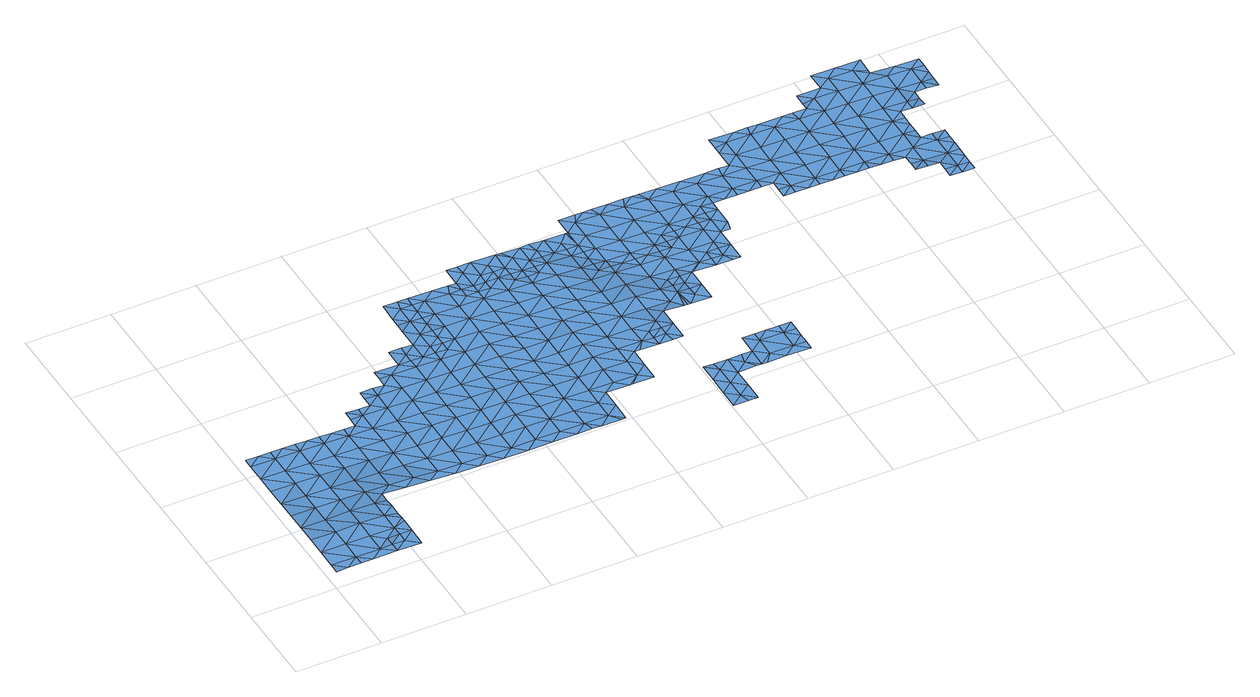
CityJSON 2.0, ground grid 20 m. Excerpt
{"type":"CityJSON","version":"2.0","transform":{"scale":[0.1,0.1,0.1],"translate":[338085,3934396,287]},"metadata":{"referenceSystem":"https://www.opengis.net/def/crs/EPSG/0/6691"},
"CityObjects":{
"waterbody1":{"type":"WaterBody","attributes":{"name":"5","class":"1140","function":"1","WaterBodyRiverFloodingRiskAttribute.description":"3","WaterBodyRiverFloodingRiskAttribute.rankOrg":"2","WaterBodyRiverFloodingRiskAttribute.adminType":"2","WaterBodyRiverFloodingRiskAttribute.scale":"L2"},"geometry":[{"type":"MultiSurface","lod":"1","boundaries":[[[0,1,2]],[[2,3,4]],[[3,2,1]],[[3,5,4]],[[4,6,7]],[[1,8,3]],[[7,6,9]],[[8,10,3]],[[4,5,6]],[[11,5,3]],[[12,13,9]],[[9,6,12]],[[14,9,13]],[[3,10,11]],[[15,14,13]],[[6,16,12]],[[17,15,13]],[[10,18,11]],[[5,11,19]],[[20,21,22]],[[6,5,16]],[[20,15,21]],[[16,5,19]],[[21,15,17]],[[18,23,11]],[[21,24,22]],[[22,25,26]],[[27,28,26]],[[23,29,11]],[[11,29,19]],[[12,16,30]],[[13,12,31]],[[31,12,30]],[[29,32,19]],[[17,13,31]],[[22,24,25]],[[27,26,25]],[[17,33,21]],[[16,19,32]],[[34,33,17]],[[34,17,31]],[[21,33,24]],[[35,27,25]],[[29,36,32]],[[30,16,37]],[[38,31,30]],[[16,32,37]],[[24,39,25]],[[40,35,25]],[[36,41,32]],[[42,30,37]],[[43,37,32]],[[39,40,25]],[[24,33,44]],[[45,43,32]],[[45,32,41]],[[38,30,42]],[[34,31,38]],[[39,24,44]],[[46,33,34]],[[43,47,37]],[[38,48,34]],[[49,42,37]],[[46,44,33]],[[49,37,47]],[[49,50,42]],[[51,40,39]],[[46,34,48]],[[38,42,52]],[[52,42,50]],[[53,51,39]],[[54,48,38]],[[54,38,52]],[[55,53,39]],[[44,46,56]],[[39,44,55]],[[55,44,56]],[[57,46,48]],[[58,57,48]],[[52,59,54]],[[48,54,58]],[[60,53,55]],[[56,46,57]],[[61,60,55]],[[54,62,58]],[[56,57,63]],[[55,56,64]],[[54,59,62]],[[56,63,64]],[[62,65,58]],[[61,55,64]],[[58,66,57]],[[65,66,58]],[[67,61,64]],[[62,59,68]],[[63,57,66]],[[69,64,63]],[[70,67,64]],[[71,65,62]],[[68,71,62]],[[72,70,64]],[[63,66,69]],[[72,64,69]],[[71,73,65]],[[66,65,73]],[[72,74,70]],[[66,75,69]],[[76,74,77]],[[76,70,74]],[[71,68,78]],[[79,66,73]],[[80,77,74]],[[75,66,79]],[[72,69,75]],[[71,81,73]],[[72,82,74]],[[74,83,80]],[[71,78,81]],[[84,82,72]],[[84,72,75]],[[81,85,73]],[[73,86,79]],[[85,86,73]],[[74,82,83]],[[81,78,87]],[[88,84,75]],[[75,79,88]],[[89,83,90]],[[83,82,90]],[[91,89,90]],[[79,86,88]],[[92,91,90]],[[85,81,93]],[[81,87,93]],[[94,86,85]],[[95,84,88]],[[93,96,85]],[[82,84,97]],[[98,93,87]],[[90,99,92]],[[96,94,85]],[[84,95,97]],[[100,99,90]],[[90,82,100]],[[94,101,86]],[[100,82,97]],[[88,86,101]],[[102,96,93]],[[95,88,101]],[[95,103,97]],[[102,93,98]],[[100,104,99]],[[105,99,104]],[[106,105,104]],[[103,95,101]],[[102,107,96]],[[96,108,94]],[[109,102,98]],[[107,108,96]],[[110,106,104]],[[111,101,94]],[[97,103,112]],[[100,97,113]],[[111,103,101]],[[113,97,112]],[[104,100,113]],[[114,110,104]],[[111,94,108]],[[115,107,102]],[[114,104,113]],[[116,115,102]],[[102,109,116]],[[112,103,117]],[[118,108,107]],[[117,103,111]],[[112,119,113]],[[120,110,114]],[[109,121,116]],[[112,117,122]],[[119,112,122]],[[107,115,118]],[[123,117,111]],[[120,114,124]],[[111,108,125]],[[114,113,126]],[[125,108,118]],[[125,123,111]],[[114,126,124]],[[127,116,121]],[[116,128,115]],[[113,119,126]],[[127,128,116]],[[122,117,123]],[[115,128,118]],[[129,124,126]],[[130,125,118]],[[131,132,122]],[[131,122,123]],[[128,130,118]],[[119,122,132]],[[119,133,126]],[[134,129,126]],[[127,121,135]],[[132,133,119]],[[136,123,125]],[[133,134,126]],[[136,131,123]],[[127,137,128]],[[138,125,130]],[[137,127,135]],[[136,125,138]],[[131,139,132]],[[137,140,128]],[[128,141,130]],[[133,142,134]],[[142,143,144]],[[144,134,142]],[[141,138,130]],[[137,135,145]],[[139,131,136]],[[142,146,143]],[[139,147,132]],[[146,148,149]],[[149,143,146]],[[145,150,137]],[[151,136,138]],[[128,140,141]],[[141,151,138]],[[146,152,148]],[[133,132,153]],[[152,154,155]],[[133,156,142]],[[155,148,152]],[[157,139,136]],[[137,158,140]],[[153,156,133]],[[158,137,150]],[[132,147,153]],[[151,157,136]],[[152,159,154]],[[142,160,146]],[[161,159,162]],[[161,154,159]],[[163,147,139]],[[156,160,142]],[[160,152,146]],[[164,158,150]],[[141,140,165]],[[163,139,157]],[[166,159,152]],[[167,162,159]],[[140,158,165]],[[147,168,153]],[[141,169,151]],[[163,168,147]],[[170,169,141]],[[164,171,158]],[[151,169,157]],[[141,165,170]],[[172,165,158]],[[166,152,160]],[[171,172,158]],[[168,173,153]],[[166,174,159]],[[156,153,173]],[[175,160,156]],[[157,176,163]],[[177,170,165]],[[173,175,156]],[[167,159,174]],[[177,165,172]],[[178,168,163]],[[157,169,176]],[[179,166,160]],[[180,167,174]],[[181,178,163]],[[166,182,174]],[[183,179,160]],[[181,163,176]],[[168,178,173]],[[184,170,177]],[[170,185,169]],[[183,160,175]],[[186,180,174]],[[182,186,174]],[[166,179,182]],[[169,187,176]],[[185,187,169]],[[180,186,188]],[[175,173,189]],[[170,184,185]],[[190,181,176]],[[175,191,183]],[[173,178,189]],[[184,177,192]],[[193,182,179]],[[194,179,183]],[[195,178,181]],[[175,189,191]],[[191,194,183]],[[190,176,187]],[[190,195,181]],[[184,196,185]],[[196,184,192]],[[193,179,197]],[[194,198,179]],[[199,196,192]],[[195,200,178]],[[179,198,197]],[[189,178,200]],[[187,185,201]],[[191,189,200]],[[201,185,196]],[[202,194,191]],[[196,199,203]],[[204,197,205]],[[190,187,206]],[[207,195,190]],[[197,198,205]],[[202,198,194]],[[208,191,200]],[[209,204,210]],[[187,201,206]],[[210,204,205]],[[196,211,201]],[[198,212,205]],[[207,190,206]],[[196,203,211]],[[191,208,202]],[[207,213,195]],[[211,214,201]],[[202,215,198]],[[201,214,206]],[[212,216,205]],[[205,217,210]],[[200,195,213]],[[216,217,205]],[[198,215,212]],[[200,218,208]],[[219,207,206]],[[214,219,206]],[[200,213,218]],[[218,220,208]],[[221,212,215]],[[222,219,214]],[[202,208,220]],[[223,213,207]],[[219,224,207]],[[215,202,225]],[[213,223,218]],[[221,215,226]],[[225,202,220]],[[227,226,215]],[[222,228,219]],[[207,224,223]],[[223,229,218]],[[230,224,219]],[[215,225,227]],[[231,230,219]],[[219,228,231]],[[220,218,229]],[[227,232,226]],[[233,232,234]],[[233,226,232]],[[225,220,235]],[[236,227,225]],[[224,237,223]],[[237,224,230]],[[220,229,235]],[[235,236,225]],[[238,234,232]],[[223,239,229]],[[232,240,238]],[[230,241,237]],[[232,227,242]],[[242,227,236]],[[223,237,243]],[[244,240,232]],[[241,245,237]],[[223,243,239]],[[244,232,242]],[[235,229,246]],[[245,247,237]],[[237,247,243]],[[236,248,242]],[[229,239,246]],[[236,235,249]],[[250,240,244]],[[251,252,242]],[[249,235,246]],[[247,253,243]],[[236,249,248]],[[251,242,248]],[[243,253,239]],[[244,242,252]],[[254,250,244]],[[255,246,239]],[[256,254,244]],[[244,252,256]],[[257,248,249]],[[258,253,247]],[[239,253,255]],[[249,246,259]],[[257,249,260]],[[246,255,259]],[[261,255,253]],[[261,253,258]],[[249,262,260]],[[261,258,263]],[[262,249,259]],[[264,261,263]],[[261,265,255]],[[265,266,255]],[[255,266,259]],[[267,261,264]],[[268,260,262]],[[266,269,259]],[[270,261,267]],[[259,271,262]],[[272,268,262]],[[267,264,273]],[[274,269,266]],[[271,272,262]],[[275,267,273]],[[270,267,275]],[[259,269,271]],[[274,276,269]],[[277,272,271]],[[269,278,271]],[[271,279,277]],[[280,278,276]],[[269,276,278]],[[281,279,271]],[[278,281,271]],[[278,280,282]],[[281,283,279]],[[284,279,283]],[[278,285,281]],[[286,284,283]],[[278,282,287]],[[278,287,285]],[[288,286,283]],[[285,289,281]],[[281,290,283]],[[288,283,291]],[[285,292,289]],[[283,290,291]],[[281,289,290]],[[292,293,289]],[[294,291,290]],[[295,290,289]],[[295,289,293]],[[296,294,290]],[[290,295,296]],[[297,298,295]],[[296,295,298]],[[299,300,301]],[[299,296,298]],[[301,296,299]],[[302,300,299]]]}]},
"waterbody2":{"type":"WaterBody","attributes":{"name":"5","class":"1140","function":"1","WaterBodyRiverFloodingRiskAttribute.description":"3","WaterBodyRiverFloodingRiskAttribute.rankOrg":"3","WaterBodyRiverFloodingRiskAttribute.adminType":"2","WaterBodyRiverFloodingRiskAttribute.scale":"L2"},"geometry":[{"type":"MultiSurface","lod":"1","boundaries":[[[303,304,18]],[[36,23,304]],[[23,18,304]],[[41,36,304]],[[23,36,29]],[[41,304,303]]]}]},
"waterbody3":{"type":"WaterBody","attributes":{"name":"5","class":"1140","function":"1","WaterBodyRiverFloodingRiskAttribute.description":"3","WaterBodyRiverFloodingRiskAttribute.rankOrg":"1","WaterBodyRiverFloodingRiskAttribute.adminType":"2","WaterBodyRiverFloodingRiskAttribute.scale":"L2"},"geometry":[{"type":"MultiSurface","lod":"1","boundaries":[[[143,305,306]],[[143,149,305]],[[120,124,307]],[[307,308,309]],[[310,308,305]],[[149,148,305]],[[155,154,311]],[[110,120,307]],[[134,144,129]],[[311,310,305]],[[312,313,314]],[[313,312,315]],[[144,143,306]],[[161,315,312]],[[315,161,162]],[[124,129,306]],[[129,144,306]],[[308,124,306]],[[307,124,308]],[[311,316,310]],[[305,308,306]],[[317,110,307]],[[317,307,309]],[[154,312,311]],[[312,314,311]],[[148,311,305]],[[155,311,148]],[[316,311,314]],[[154,161,312]]]}]},
"waterbody4":{"type":"WaterBody","attributes":{"name":"5","class":"1140","function":"1","WaterBodyRiverFloodingRiskAttribute.description":"3","WaterBodyRiverFloodingRiskAttribute.rankOrg":"3","WaterBodyRiverFloodingRiskAttribute.adminType":"2","WaterBodyRiverFloodingRiskAttribute.scale":"L2"},"geometry":[{"type":"MultiSurface","lod":"1","boundaries":[[[318,319,320]],[[231,228,319]],[[241,231,319]],[[318,245,319]],[[320,319,228]],[[245,241,319]],[[231,241,230]]]}]},
"waterbody5":{"type":"WaterBody","attributes":{"name":"5","class":"1140","function":"1","WaterBodyRiverFloodingRiskAttribute.description":"3","WaterBodyRiverFloodingRiskAttribute.rankOrg":"1","WaterBodyRiverFloodingRiskAttribute.adminType":"2","WaterBodyRiverFloodingRiskAttribute.scale":"L2"},"geometry":[{"type":"MultiSurface","lod":"1","boundaries":[[[321,322,323]],[[324,325,326]],[[323,322,327]],[[321,328,322]],[[321,323,329]],[[329,323,330]],[[323,331,330]],[[330,331,332]],[[333,334,332]],[[335,332,334]],[[336,337,335]],[[338,330,335]],[[335,330,332]],[[338,329,330]],[[339,321,329]],[[340,337,336]],[[341,342,343]],[[327,325,324]],[[322,325,327]],[[322,344,325]],[[328,344,322]],[[326,325,345]],[[345,325,344]],[[343,346,347]],[[336,335,334]],[[334,333,348]],[[346,349,347]],[[346,348,350]],[[346,334,348]],[[346,336,334]],[[343,336,346]],[[342,336,343]],[[336,342,340]],[[341,343,351]],[[352,351,343]],[[343,347,352]],[[353,321,339]],[[321,353,328]],[[349,346,350]]]}]},
"waterbody6":{"type":"WaterBody","attributes":{"name":"5","class":"1140","function":"1","WaterBodyRiverFloodingRiskAttribute.description":"3","WaterBodyRiverFloodingRiskAttribute.rankOrg":"3","WaterBodyRiverFloodingRiskAttribute.adminType":"2","WaterBodyRiverFloodingRiskAttribute.scale":"L2"},"geometry":[{"type":"MultiSurface","lod":"1","boundaries":[[[265,274,266]],[[270,275,354]],[[274,354,276]],[[275,276,354]],[[265,261,354]],[[274,265,354]],[[270,354,261]]]}]},
"waterbody7":{"type":"WaterBody","attributes":{"name":"5","class":"1140","function":"1","WaterBodyRiverFloodingRiskAttribute.description":"3","WaterBodyRiverFloodingRiskAttribute.rankOrg":"3","WaterBodyRiverFloodingRiskAttribute.adminType":"2","WaterBodyRiverFloodingRiskAttribute.scale":"L2"},"geometry":[{"type":"MultiSurface","lod":"1","boundaries":[[[355,293,356]],[[293,292,356]],[[356,357,355]],[[292,285,356]],[[287,356,285]],[[287,282,356]],[[357,356,282]]]}]},
"waterbody8":{"type":"WaterBody","attributes":{"name":"5","class":"1140","function":"1","WaterBodyRiverFloodingRiskAttribute.description":"3","WaterBodyRiverFloodingRiskAttribute.rankOrg":"1","WaterBodyRiverFloodingRiskAttribute.adminType":"2","WaterBodyRiverFloodingRiskAttribute.scale":"L2"},"geometry":[{"type":"MultiSurface","lod":"1","boundaries":[[[358,359,360]],[[358,361,362]],[[363,361,358]],[[358,364,363]],[[252,251,365]],[[366,367,368]],[[369,367,366]],[[370,371,372]],[[371,366,372]],[[373,372,366]],[[373,374,372]],[[373,375,374]],[[373,376,375]],[[376,373,377]],[[373,378,377]],[[379,377,378]],[[380,377,379]],[[381,377,380]],[[382,377,381]],[[383,382,381]],[[382,383,384]],[[385,384,383]],[[386,384,385]],[[386,387,384]],[[388,383,389]],[[389,383,390]],[[391,389,390]],[[391,390,392]],[[392,390,393]],[[380,393,390]],[[392,393,394]],[[394,393,395]],[[395,393,396]],[[393,397,396]],[[393,379,397]],[[397,379,398]],[[397,398,399]],[[398,368,399]],[[399,368,400]],[[368,401,400]],[[401,402,400]],[[402,403,400]],[[404,403,405]],[[405,406,404]],[[406,407,408]],[[407,409,408]],[[410,411,372]],[[412,300,302]],[[412,413,300]],[[414,413,412]],[[415,413,414]],[[415,416,413]],[[415,417,416]],[[417,415,418]],[[418,415,419]],[[419,415,420]],[[421,420,414]],[[422,423,424]],[[423,414,424]],[[425,422,424]],[[426,422,425]],[[426,425,427]],[[376,427,425]],[[427,376,382]],[[428,427,382]],[[429,425,424]],[[425,429,375]],[[429,430,375]],[[424,412,429]],[[412,431,429]],[[421,414,423]],[[432,433,434]],[[433,432,435]],[[436,437,438]],[[217,437,436]],[[217,439,437]],[[217,440,439]],[[216,440,217]],[[216,212,440]],[[193,197,204]],[[204,209,441]],[[442,441,209]],[[442,188,441]],[[442,443,188]],[[444,445,446]],[[444,447,445]],[[448,392,449]],[[391,392,448]],[[394,445,449]],[[450,445,394]],[[450,446,445]],[[450,451,446]],[[450,452,451]],[[453,452,450]],[[453,454,452]],[[455,454,453]],[[455,456,454]],[[457,456,455]],[[458,456,457]],[[459,456,458]],[[456,459,360]],[[459,364,360]],[[460,364,459]],[[460,461,462]],[[463,464,457]],[[463,457,465]],[[465,457,466]],[[466,457,467]],[[466,467,399]],[[396,399,467]],[[404,466,399]],[[465,466,404]],[[468,465,404]],[[465,468,469]],[[367,470,368]],[[468,471,472]],[[471,468,408]],[[473,471,408]],[[474,471,473]],[[475,471,474]],[[476,471,475]],[[476,477,471]],[[478,479,480]],[[479,478,474]],[[474,481,479]],[[482,481,474]],[[301,483,296]],[[301,300,483]],[[294,296,483]],[[291,294,483]],[[484,291,483]],[[288,291,484]],[[284,286,485]],[[286,486,485]],[[484,486,286]],[[487,486,484]],[[487,488,486]],[[488,487,489]],[[489,487,433]],[[433,487,417]],[[434,433,417]],[[417,490,434]],[[433,491,489]],[[492,489,491]],[[493,439,494]],[[439,234,494]],[[234,495,494]],[[234,238,495]],[[233,234,440]],[[440,226,233]],[[365,248,257]],[[251,248,365]],[[252,365,496]],[[497,496,365]],[[497,488,496]],[[488,497,485]],[[485,497,272]],[[268,272,497]],[[260,268,497]],[[277,485,272]],[[277,279,485]],[[365,260,497]],[[257,260,365]],[[238,240,495]],[[240,498,495]],[[498,499,495]],[[495,499,494]],[[240,500,498]],[[250,500,240]],[[256,252,496]],[[488,492,496]],[[488,489,492]],[[416,487,484]],[[488,485,486]],[[279,284,485]],[[484,286,288]],[[483,413,484]],[[221,226,440]],[[182,193,186]],[[186,193,441]],[[469,468,472]],[[362,501,358]],[[501,359,358]],[[502,359,501]],[[502,503,359]],[[359,503,504]],[[505,506,507]],[[507,506,508]],[[508,451,507]],[[508,509,451]],[[505,507,510]],[[511,472,512]],[[513,512,472]],[[472,477,513]],[[478,475,474]],[[474,473,482]],[[514,473,408]],[[472,471,477]],[[511,469,472]],[[515,465,469]],[[515,463,465]],[[461,460,459]],[[364,358,360]],[[461,459,458]],[[464,458,457]],[[467,457,455]],[[467,455,395]],[[454,456,360]],[[395,455,453]],[[360,452,454]],[[452,507,451]],[[453,450,394]],[[447,449,445]],[[446,451,509]],[[452,510,507]],[[452,516,510]],[[360,516,452]],[[359,516,360]],[[504,510,516]],[[359,504,516]],[[186,441,188]],[[442,209,438]],[[436,209,210]],[[193,204,441]],[[221,440,212]],[[439,440,234]],[[437,439,493]],[[210,217,436]],[[209,436,438]],[[442,438,517]],[[442,517,443]],[[491,518,519]],[[518,491,435]],[[435,491,433]],[[417,418,490]],[[417,487,416]],[[416,484,413]],[[415,414,420]],[[424,414,412]],[[300,413,483]],[[302,431,412]],[[520,429,431]],[[520,430,429]],[[375,430,521]],[[408,409,514]],[[468,406,408]],[[468,404,406]],[[404,400,403]],[[399,400,404]],[[397,399,396]],[[395,396,467]],[[394,395,453]],[[394,449,392]],[[428,384,387]],[[385,383,388]],[[382,384,428]],[[383,381,390]],[[390,381,380]],[[380,379,393]],[[379,378,398]],[[366,398,378]],[[382,376,377]],[[376,425,375]],[[521,374,375]],[[374,410,372]],[[373,366,378]],[[372,411,370]],[[371,369,366]],[[398,366,368]],[[470,401,368]],[[522,492,491]],[[254,492,522]],[[492,254,496]],[[496,254,256]],[[250,254,500]],[[523,500,254]],[[500,523,498]],[[523,254,522]],[[491,519,522]]]}]}
},
"vertices":[
[6,9,45],[34,9,46],[6,32,46],[63,31,47],[7,79,45],[64,78,46],[65,124,45],[8,125,44],[63,8,47],[9,171,42],[91,8,47],[120,30,47],[65,170,43],[66,216,41],[10,217,40],[11,263,38],[121,123,47],[67,262,39],[148,7,48],[120,77,47],[11,310,37],[68,309,37],[12,356,36],[148,30,48],[69,355,36],[70,401,35],[13,402,35],[42,425,35],[13,425,35],[148,53,47],[122,169,45],[123,215,41],[177,76,47],[125,308,37],[124,261,39],[70,424,35],[177,52,48],[178,122,46],[180,214,41],[126,400,35],[98,424,35],[205,52,48],[179,168,44],[206,98,47],[126,354,36],[206,88,47],[181,307,36],[206,115,46],[180,260,38],[207,144,45],[207,166,43],[127,423,35],[208,191,41],[155,423,34],[236,213,39],[183,399,34],[182,353,35],[238,306,35],[237,259,37],[264,190,38],[183,422,34],[212,422,33],[293,212,37],[239,352,34],[240,398,33],[294,258,35],[295,305,34],[240,421,33],[321,189,35],[296,351,33],[268,421,32],[350,211,34],[296,397,32],[350,257,33],[297,443,32],[352,350,32],[269,444,32],[269,467,32],[378,187,33],[351,304,32],[298,466,31],[406,210,32],[354,442,31],[326,466,31],[353,396,31],[407,256,32],[408,303,32],[434,186,32],[409,349,31],[326,489,31],[355,488,31],[327,512,31],[355,512,31],[463,209,32],[465,301,31],[410,395,31],[464,255,32],[411,441,30],[491,185,32],[383,511,30],[411,487,30],[465,348,31],[520,208,32],[466,394,30],[412,534,30],[384,534,30],[384,557,30],[520,254,32],[521,300,31],[548,184,32],[441,556,29],[522,347,31],[467,440,30],[468,486,30],[469,533,29],[577,253,32],[576,207,33],[523,393,30],[578,299,32],[525,485,29],[469,556,29],[604,183,33],[524,439,30],[580,392,30],[498,555,29],[579,346,31],[526,532,29],[633,206,33],[634,252,33],[526,555,29],[635,298,32],[580,438,29],[581,484,29],[582,531,28],[554,554,28],[661,182,33],[636,391,30],[690,205,34],[635,345,31],[637,437,30],[690,251,33],[691,297,32],[583,577,28],[555,600,28],[555,577,28],[697,182,34],[584,623,27],[638,483,29],[556,647,27],[556,623,28],[718,181,34],[692,344,32],[585,669,27],[639,530,28],[557,693,27],[556,670,27],[640,576,27],[693,390,31],[746,204,34],[586,715,27],[641,622,27],[557,716,27],[558,739,27],[694,436,30],[764,180,34],[747,250,33],[641,668,26],[614,738,26],[695,482,29],[749,343,32],[748,296,33],[774,180,34],[775,227,34],[695,528,28],[642,714,26],[696,575,27],[750,389,31],[776,273,33],[751,481,29],[698,667,26],[651,737,26],[750,435,30],[670,691,26],[697,621,27],[805,295,33],[805,342,33],[671,714,26],[806,388,32],[671,737,26],[752,527,28],[807,434,31],[753,574,27],[833,272,32],[698,690,26],[754,620,27],[808,480,30],[861,294,32],[727,690,26],[755,666,26],[839,272,32],[809,526,28],[862,341,33],[811,619,26],[889,271,32],[727,713,26],[756,712,26],[863,387,32],[864,433,31],[810,573,27],[728,736,26],[756,735,25],[890,317,32],[783,689,26],[865,479,30],[891,363,32],[811,665,26],[784,712,25],[784,735,25],[865,525,29],[920,386,32],[866,572,27],[812,688,25],[903,363,32],[921,478,30],[920,432,31],[867,618,26],[840,688,25],[868,664,25],[948,362,31],[922,524,29],[948,408,31],[948,385,31],[869,710,24],[841,711,24],[841,734,24],[923,571,27],[924,617,25],[977,431,31],[869,733,23],[979,523,28],[898,733,22],[977,408,31],[925,663,23],[978,477,29],[926,709,21],[1005,407,31],[980,570,26],[1006,454,29],[953,639,23],[980,616,24],[926,732,21],[953,663,22],[953,686,21],[1035,476,27],[954,732,21],[1035,522,26],[954,709,21],[981,639,23],[1055,453,26],[1036,569,24],[1009,638,22],[1063,499,26],[1037,615,23],[1063,452,26],[1070,452,26],[1064,522,25],[1064,545,24],[1091,475,25],[1038,638,22],[1093,568,23],[1092,498,24],[1094,614,22],[1066,637,22],[1119,451,25],[1093,544,24],[1120,498,24],[1121,544,23],[1094,637,21],[1150,566,22],[1123,636,21],[1124,544,23],[1150,613,21],[1178,543,21],[1151,659,20],[1123,659,20],[1178,589,21],[1123,683,20],[1178,566,21],[1152,682,20],[1207,612,20],[1208,658,20],[1180,682,20],[1207,589,21],[1235,588,21],[1208,681,20],[1236,634,20],[1237,680,19],[1258,634,20],[1265,657,19],[1265,703,19],[1238,727,19],[1237,704,19],[1266,726,19],
[204,6,48],[176,29,48],
[527,624,28],[526,578,29],[470,579,29],[498,601,28],[471,602,29],[499,648,28],[528,670,28],[529,716,27],[501,740,27],[500,694,27],[534,739,27],[500,672,27],[442,602,29],
[1004,361,31],[976,385,31],[981,361,31],
[1030,245,17],[1030,199,16],[1058,221,16],[1057,129,17],[1029,153,17],[1035,129,17],[1058,175,16],[1002,222,16],[1059,268,16],[1087,244,16],[1102,221,17],[1115,220,17],[1126,220,17],[1144,243,17],[1116,267,17],[1145,289,18],[1117,313,18],[1092,267,17],[1026,268,16],[1145,312,18],[1202,311,18],[1173,312,18],[1201,288,18],[1001,176,16],[1000,130,17],[1200,242,18],[1229,265,18],[1172,219,18],[1229,241,18],[1228,218,18],[1230,311,18],[1230,288,18],[1003,269,17],
[1092,521,24],
[1234,542,21],[1206,565,21],[1217,542,21],
[1835,878,11],[1836,924,11],[1779,879,13],[1863,854,10],[1864,877,9],[1835,855,11],[1807,855,12],[981,662,21],[1492,699,18],[1520,675,19],[1549,698,18],[1492,676,19],[1435,677,19],[1463,676,19],[1435,700,19],[1436,746,18],[1408,724,19],[1380,747,19],[1380,793,19],[1437,792,18],[1493,745,18],[1494,791,18],[1495,838,18],[1438,839,18],[1381,840,19],[1439,885,18],[1382,886,18],[1411,908,18],[1354,910,18],[1354,882,18],[1444,908,18],[1468,907,18],[1495,884,18],[1524,906,18],[1552,883,18],[1551,837,18],[1609,882,18],[1608,836,18],[1607,789,18],[1550,790,18],[1550,744,18],[1606,743,18],[1605,697,18],[1577,674,19],[1605,674,19],[1633,673,18],[1662,696,17],[1662,673,18],[1690,672,16],[1690,649,16],[1718,649,15],[1689,626,18],[1407,701,19],[1407,677,19],[1266,749,19],[1210,750,19],[1211,797,19],[1154,798,19],[1153,751,20],[1097,799,20],[1126,821,20],[1142,821,20],[1183,820,19],[1238,819,19],[1296,818,19],[1239,819,19],[1267,796,19],[1324,794,19],[1328,818,19],[1353,817,19],[1353,863,18],[1323,748,19],[1351,725,19],[1294,726,19],[1032,823,20],[1041,800,20],[1069,822,20],[1013,823,20],[756,759,25],[785,781,25],[728,782,26],[813,758,24],[812,711,25],[699,713,26],[700,760,26],[672,783,26],[1582,952,17],[1610,928,17],[1638,951,17],[1581,923,17],[1549,906,18],[1581,905,18],[1666,927,16],[1667,973,16],[1723,926,15],[1665,881,17],[1722,880,15],[1665,835,17],[1721,834,16],[1720,787,16],[1749,810,15],[1778,833,14],[1806,832,12],[1778,809,14],[1806,809,13],[1748,764,15],[1749,787,15],[1720,741,16],[1663,742,17],[1664,788,17],[1719,695,15],[1748,717,14],[1548,675,19],[1775,648,13],[1775,694,13],[1746,625,15],[1774,601,14],[1803,624,13],[1803,647,13],[1803,670,13],[1802,601,13],[1773,578,14],[1802,578,13],[1745,579,15],[1745,602,15],[1209,704,19],[1152,705,20],[1095,660,21],[1096,706,20],[1096,752,20],[1039,707,20],[1040,753,20],[1107,822,20],[984,801,20],[983,754,20],[800,781,24],[842,780,23],[870,756,23],[982,708,20],[1038,661,21],[898,779,22],[864,780,23],[926,755,21],[1864,900,10],[1865,923,10],[1865,947,10],[1808,948,12],[1752,957,15],[1753,995,15],[1724,972,15],[1696,996,16],[1639,997,16],[1752,949,15],[1776,717,14],[1804,716,13],[1804,693,13],[1718,626,16],[1748,741,15],[1780,925,13],[697,783,26],[995,824,20],[956,824,20],[1323,725,19],[1379,724,19],[955,778,20],[949,778,21]
]}
